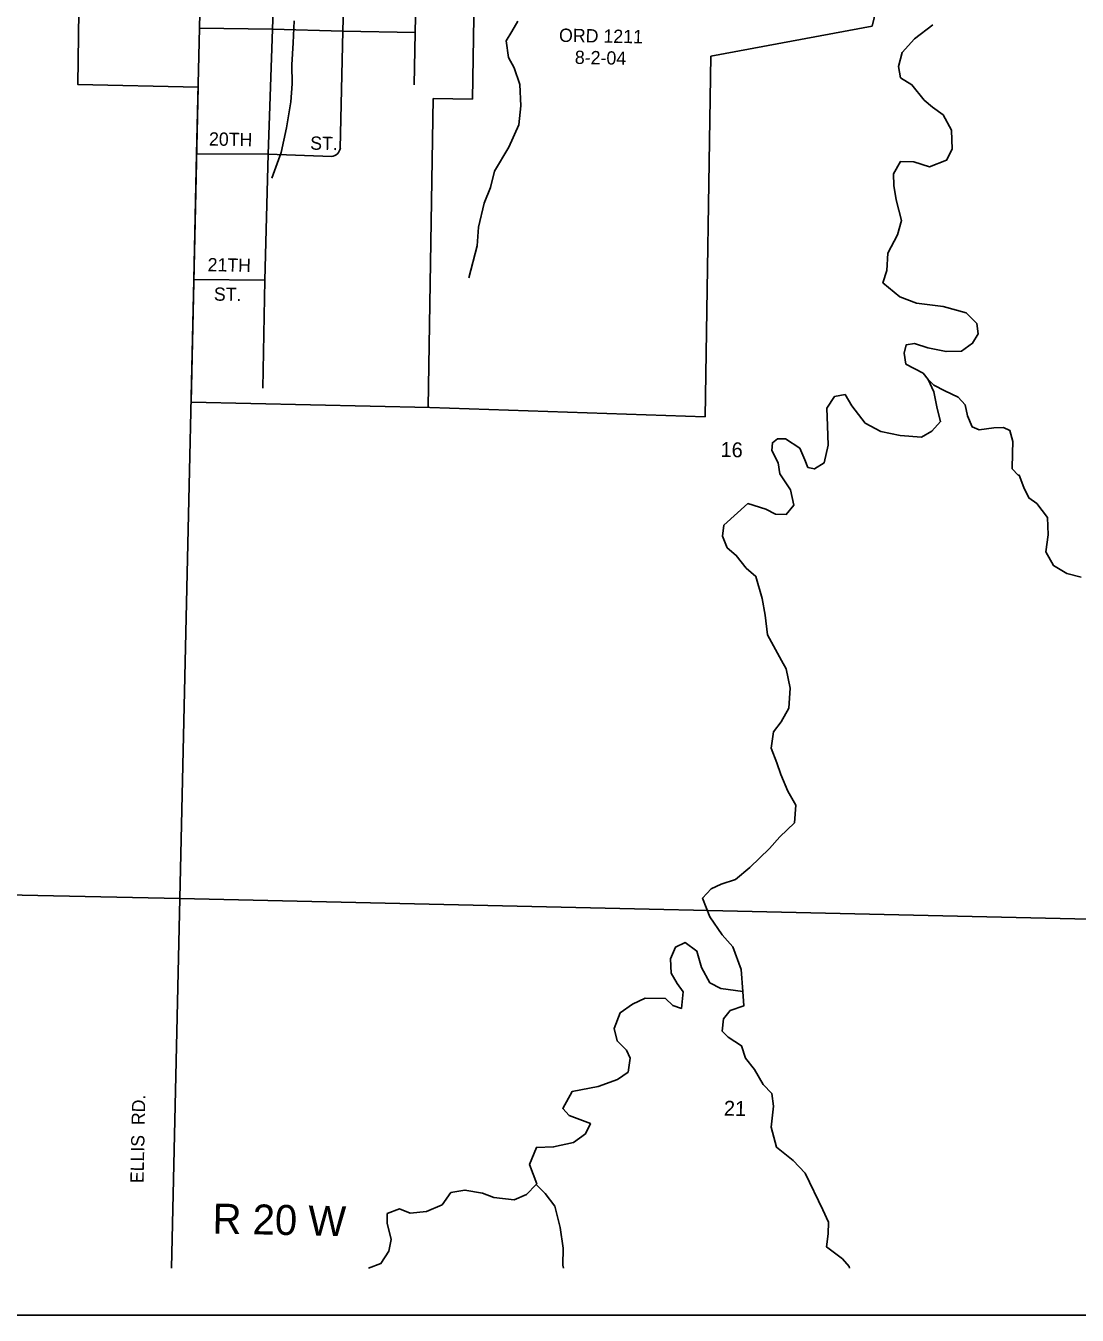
# Model space of a CAD drawing. Extents: x -85.89 to -81.43, y 28.77 to 32.72.
# Drawn here: x -84.126 to -83.07, y 28.833 to 30.129 of the extents above; entities that cross this region are included whole.
import ezdxf

# ---------------------------------------------------------------- set-up
doc = ezdxf.new("R2010")
doc.units = 0
for name, color, linetype in [('PL City City Limits and Fill', 7, 'Continuous'), ('PL City Local Rd Street Names', 7, 'Continuous'), ('PL City Local Roads', 7, 'Continuous'), ('PL City Map Border', 7, 'Continuous'), ('PL City Ordinance', 7, 'Continuous'), ('PL City Range and TWP Numbers', 7, 'Continuous'), ('PL City Section Lines', 7, 'Continuous'), ('PL City Tributaries', 7, 'Continuous')]:
    doc.layers.add(name, color=color, linetype=linetype)

msp = doc.modelspace()

# ---------------------------------------------------------------- linework, layer by layer
at = {"layer": 'PL City City Limits and Fill'}
for p, q in [((-83.2719, 30.1452), (-83.2759, 30.1282)), ((-83.2759, 30.1282), (-83.4381, 30.0982)), ((-83.4381, 30.0982), (-83.4437, 29.7357)), ((-83.9603, 29.7503), (-83.9532, 30.067)), ((-83.7202, 29.7451), (-83.9603, 29.7503)), ((-83.4437, 29.7357), (-83.7202, 29.7451))]:
    msp.add_line(p, q, dxfattribs=at)
msp.add_lwpolyline([(-83.9532, 30.067), (-84.074, 30.0696), (-84.0689, 30.4365), (-84.0875, 30.4369), (-84.0875, 30.5113)], dxfattribs=at)
at = {"layer": 'PL City Local Roads'}
for points in [[(-83.9324, 30.8275), (-83.9335, 30.7835), (-83.9336, 30.7558), (-83.9352, 30.6953), (-83.9371, 30.6362), (-83.9384, 30.5756), (-83.9388, 30.5574), (-83.9427, 30.505), (-83.9431, 30.4828), (-83.9457, 30.4114), (-83.9477, 30.3382), (-83.9488, 30.2645), (-83.9517, 30.1262), (-83.9549, 29.9999), (-83.9574, 29.8738), (-83.9646, 29.5634), (-83.9716, 29.2518), (-83.9799, 28.8803)], [(-83.719, 30.7837), (-83.7203, 30.7783), (-83.721, 30.7509), (-83.7221, 30.6898), (-83.7237, 30.6272), (-83.7251, 30.5525), (-83.7273, 30.4785), (-83.7289, 30.4061), (-83.7304, 30.3347), (-83.7334, 30.2007), (-83.7352, 30.1219), (-83.7361, 30.0693)], [(-83.8621, 30.7538), (-83.8641, 30.6938), (-83.8647, 30.6327), (-83.868, 30.5558), (-83.87, 30.4808), (-83.8725, 30.4094), (-83.8743, 30.337), (-83.8736, 30.2629), (-83.8785, 30.1254), (-83.8826, 29.9996), (-83.8861, 29.873), (-83.8882, 29.7645)], [(-83.7928, 30.7514), (-83.7932, 30.6919), (-83.7954, 30.6292), (-83.7975, 30.553), (-83.7991, 30.4793), (-83.8004, 30.4075), (-83.8017, 30.3355), (-83.8041, 30.2609), (-83.8076, 30.1234), (-83.8103, 30.0056)], [(-83.9517, 30.1262), (-83.8785, 30.1254), (-83.8076, 30.1234), (-83.7352, 30.1219)], [(-83.9549, 29.9999), (-83.8826, 29.9996), (-83.8189, 29.9974)], [(-83.9574, 29.8738), (-83.8861, 29.873)], [(-85.8382, 29.2937), (-85.0317, 29.2753), (-84.9706, 29.2728), (-83.9716, 29.2518), (-82.9689, 29.2288), (-82.7172, 29.2309)]]:
    msp.add_lwpolyline(points, dxfattribs=at)
msp.add_arc((-83.8204, 30.0077), 0.0104, 278.3494, 348.5543, dxfattribs=at)
at = {"layer": 'PL City Map Border'}
msp.add_lwpolyline([(-85.8856, 28.8329), (-85.8856, 32.7155), (-82.003, 32.7155), (-82.003, 28.8329), (-85.8856, 28.8329)], dxfattribs=at)
at = {"layer": 'PL City Ordinance'}
for p, q in [((-83.6774, 30.0548), (-83.6752, 30.1918)), ((-83.7221, 29.7456), (-83.7171, 30.0556)), ((-83.7171, 30.0556), (-83.6774, 30.0548))]:
    msp.add_line(p, q, dxfattribs=at)
at = {"layer": 'PL City Tributaries'}
for points in [[(-83.8792, 29.9754), (-83.8696, 30.0014), (-83.8643, 30.0262), (-83.8601, 30.0523), (-83.8587, 30.0703), (-83.859, 30.0896), (-83.8575, 30.1116), (-83.8566, 30.1337)], [(-83.681, 29.8755), (-83.6729, 29.9077), (-83.6715, 29.9264), (-83.6657, 29.9504), (-83.6595, 29.9662), (-83.6554, 29.9827), (-83.641, 30.0066), (-83.6309, 30.0292), (-83.629, 30.0484), (-83.6297, 30.0698), (-83.6354, 30.0865), (-83.6411, 30.0969), (-83.6435, 30.1135), (-83.638, 30.1231), (-83.6319, 30.1333)], [(-83.2197, 29.7732), (-83.2245, 29.7795), (-83.2421, 29.7887), (-83.2435, 29.7998), (-83.2418, 29.808), (-83.2332, 29.8093), (-83.2198, 29.8049), (-83.2015, 29.8012), (-83.1859, 29.8016), (-83.1749, 29.8097), (-83.1694, 29.8192), (-83.1708, 29.8296), (-83.1814, 29.8401), (-83.2045, 29.8467), (-83.2314, 29.85), (-83.248, 29.8564), (-83.265, 29.8705), (-83.261, 29.8829), (-83.2602, 29.9001), (-83.2502, 29.9186), (-83.2462, 29.933), (-83.2517, 29.9538), (-83.2542, 29.9683), (-83.2545, 29.98), (-83.2473, 29.9923), (-83.2339, 29.9921), (-83.2183, 29.987), (-83.201, 29.9936), (-83.1954, 30.0046), (-83.1961, 30.0239), (-83.2045, 30.0392), (-83.2151, 30.047), (-83.2237, 30.054), (-83.2358, 30.0694), (-83.2475, 30.0765), (-83.2495, 30.0876), (-83.2455, 30.102), (-83.2334, 30.1156), (-83.2148, 30.1298)], [(-83.4058, 29.1582), (-83.4076, 29.1803), (-83.4158, 29.2032), (-83.4264, 29.2151), (-83.439, 29.2332), (-83.4462, 29.252), (-83.4375, 29.2615), (-83.4277, 29.2661), (-83.413, 29.2707), (-83.3988, 29.2829), (-83.3791, 29.3019), (-83.3687, 29.3135), (-83.3539, 29.3277), (-83.3525, 29.3456), (-83.3604, 29.3595), (-83.3676, 29.3762), (-83.3717, 29.388), (-83.3774, 29.4026), (-83.375, 29.4191), (-83.3673, 29.4293), (-83.3595, 29.443), (-83.3581, 29.463), (-83.3621, 29.4824), (-83.3668, 29.4907), (-83.3809, 29.5165), (-83.3832, 29.5365), (-83.3862, 29.5531), (-83.3928, 29.5753), (-83.4024, 29.5838), (-83.4124, 29.5964), (-83.4215, 29.6041), (-83.4261, 29.6159), (-83.4248, 29.6269), (-83.4008, 29.6486), (-83.3825, 29.6428), (-83.3729, 29.6378), (-83.3621, 29.6376), (-83.3544, 29.6471), (-83.358, 29.6624), (-83.3685, 29.6784), (-83.3704, 29.6895), (-83.3767, 29.702), (-83.376, 29.7096), (-83.3711, 29.7136), (-83.363, 29.7135), (-83.3486, 29.7043), (-83.3434, 29.6925), (-83.3403, 29.6848), (-83.3339, 29.6833), (-83.3241, 29.6894), (-83.32, 29.7073), (-83.3208, 29.7266), (-83.3215, 29.7445), (-83.3138, 29.7561), (-83.303, 29.758), (-83.2962, 29.7469), (-83.283, 29.7294), (-83.267, 29.7209), (-83.2476, 29.7171), (-83.2261, 29.7153), (-83.2158, 29.7214), (-83.207, 29.7309), (-83.2105, 29.7441), (-83.214, 29.7607), (-83.2197, 29.7732)], [(-83.0657, 29.5747), (-83.0802, 29.5784), (-83.0935, 29.5862), (-83.1014, 29.6001), (-83.0989, 29.6173), (-83.0997, 29.6346), (-83.1103, 29.6485), (-83.1183, 29.6542), (-83.1235, 29.6646), (-83.1281, 29.6771), (-83.1292, 29.6771), (-83.135, 29.6835), (-83.1348, 29.6993), (-83.1346, 29.711), (-83.1376, 29.7221), (-83.144, 29.725), (-83.1537, 29.7245), (-83.1683, 29.7226), (-83.1753, 29.7255), (-83.1799, 29.7366), (-83.1824, 29.7477), (-83.1893, 29.7554), (-83.2027, 29.7619), (-83.2139, 29.7676), (-83.2197, 29.7732)], [(-83.6133, 28.9643), (-83.6128, 28.965), (-83.62, 28.9845), (-83.6132, 29.0016), (-83.596, 29.002), (-83.576, 29.0065), (-83.564, 29.0153), (-83.5589, 29.0255), (-83.5804, 29.0335), (-83.5867, 29.0405), (-83.5773, 29.0576), (-83.5513, 29.0626), (-83.5318, 29.0699), (-83.5209, 29.0773), (-83.519, 29.0911), (-83.5227, 29.0994), (-83.5322, 29.1085), (-83.5352, 29.121), (-83.529, 29.1368), (-83.5165, 29.1455), (-83.504, 29.1515), (-83.4835, 29.1512), (-83.4761, 29.1442), (-83.4675, 29.1413), (-83.4656, 29.1578), (-83.4719, 29.1662), (-83.4777, 29.1766), (-83.4785, 29.1911), (-83.4735, 29.2028), (-83.4637, 29.2074), (-83.452, 29.1989), (-83.4474, 29.1823), (-83.439, 29.167), (-83.4278, 29.1613), (-83.4058, 29.1582)], [(-83.2986, 28.8803), (-83.2988, 28.8818), (-83.3057, 28.8895), (-83.3217, 28.9015), (-83.3199, 28.9146), (-83.3197, 28.9263), (-83.3254, 28.9388), (-83.3431, 28.9757), (-83.3553, 28.9883), (-83.3718, 29.0017), (-83.3773, 29.0218), (-83.3748, 29.0431), (-83.3768, 29.0556), (-83.3853, 29.0647), (-83.3942, 29.08), (-83.4031, 29.0912), (-83.4072, 29.1037), (-83.4206, 29.1122), (-83.4264, 29.1185), (-83.4251, 29.1309), (-83.4185, 29.1391), (-83.4049, 29.1437), (-83.4058, 29.1582)], [(-83.7818, 28.8803), (-83.7694, 28.8849), (-83.7616, 28.8972), (-83.7593, 28.9089), (-83.7633, 28.9255), (-83.7631, 28.9351), (-83.7507, 28.9398), (-83.7399, 28.9354), (-83.7237, 28.9372), (-83.708, 28.9439), (-83.6992, 28.9561), (-83.6851, 28.9587), (-83.6674, 28.9556), (-83.6561, 28.9513), (-83.6357, 28.9489), (-83.6232, 28.9542), (-83.6133, 28.9643)], [(-83.5861, 28.8803), (-83.5867, 28.8832), (-83.5864, 28.9004), (-83.5893, 28.9212), (-83.5948, 28.9426), (-83.6043, 28.9552), (-83.6133, 28.9643)]]:
    msp.add_lwpolyline(points, dxfattribs=at)

# ---------------------------------------------------------------- texts
at = {"layer": 'PL City Local Rd Street Names'}
for s, rotation, p in [('20TH', 358.8538, (-83.9423, 30.0084)), ('ST.', 358.8554, (-83.8406, 30.0042)), ('21TH', 358.8538, (-83.9437, 29.8821)), ('ST.', 358.8554, (-83.9374, 29.8525)), ('ELLIS  RD.', 88.7853, (-84.008, 28.9655))]:
    msp.add_text(s, height=0.0133, rotation=rotation, dxfattribs=at).set_placement(p)
at = {"layer": 'PL City Ordinance'}
for s, rotation, p in [('ORD 1211', 358.8791, (-83.5906, 30.1126)), ('8-2-04', 358.8769, (-83.5747, 30.0904))]:
    msp.add_text(s, height=0.01335, rotation=rotation, dxfattribs=at).set_placement(p)
at = {"layer": 'PL City Range and TWP Numbers'}
msp.add_text('R 20 W', height=0.0301, rotation=358.8172, dxfattribs=at).set_placement((-83.9389, 28.9151))
at = {"layer": 'PL City Section Lines'}
for s, rotation, p in [('16', 358.854, (-83.4283, 29.6954)), ('21', 358.8318, (-83.4249, 29.0335))]:
    msp.add_text(s, height=0.015, rotation=rotation, dxfattribs=at).set_placement(p)

doc.saveas('drawing.dxf')
